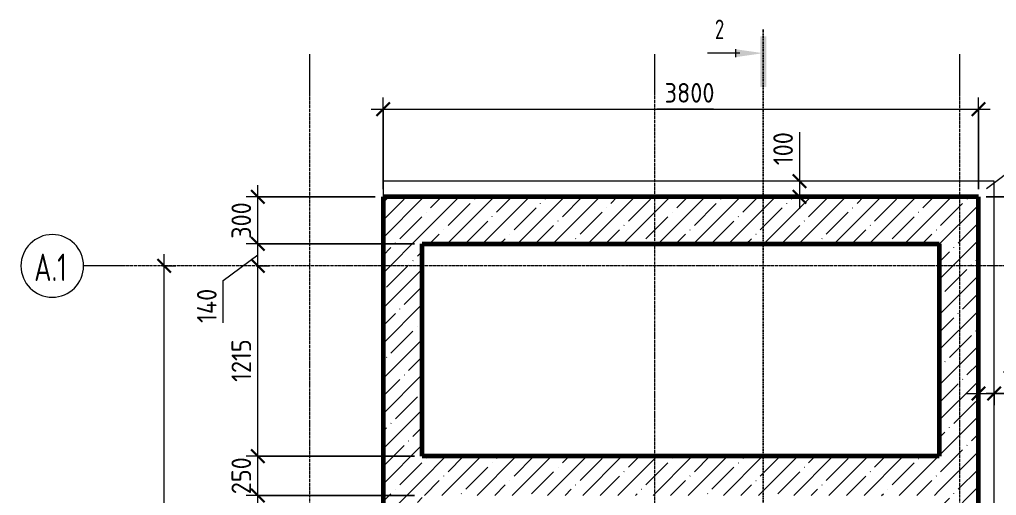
# Model space of a CAD drawing. Header units: millimetres. Extents: x 55945 to 93007, y -3829 to 32717.
# Drawn here: x 55945 to 62180, y 29680 to 32717 of the extents above; entities that cross this region are included whole.
import ezdxf

# ---------------------------------------------------------------- set-up
doc = ezdxf.new("R2010")
doc.units = ezdxf.units.MM
doc.linetypes.add('02 Штрихпунктирная _20 мм_', pattern=[25, 20, -2.5, 0, -2.5])
doc.linetypes.add('04 Пунктир 10мм', pattern=[10, 0, -10])
for name, color, linetype, lineweight in [('AA_Dim', 7, 'Continuous', 9), ('AA_Dim-50', 7, 'Continuous', 9), ('AA_Razrez', 7, 'Continuous', 9), ('AA_Vinoska', 7, 'Continuous', 9), ('AF_Pokritie', 7, 'Continuous', 9), ('AF_Stena', 7, 'Continuous', 60), ('AF_Stena_Опалубка', 253, 'Continuous', 20), ('KR_Fundament', 7, 'Continuous', 20), ('Оси', 7, 'Continuous', 9)]:
    doc.layers.add(name, color=color, linetype=linetype, lineweight=lineweight)
doc.styles.add('ISOCPEUR', font='isocpeur.TTF', dxfattribs={"width": 0.7, "height": 175})
doc.styles.add('ISOCPEUR_1', font='isocpeur.TTF', dxfattribs={"width": 0.7, "height": 125})
doc.styles.add('ISOCPEUR_2', font='isocpeur.TTF', dxfattribs={"width": 0.9, "height": 125})
doc.dimstyles.new('00_Точн_3_знака__прозр_', dxfattribs={"dimscale": 304.8, "dimtxt": 125.344371, "dimasz": 0.278871, "dimexe": 0.246063, "dimexo": 0.164042, "dimgap": 0.016404, "dimtad": 1, "dimdec": 3, "dimrnd": 0.001, "dimdsep": 46, "dimtxsty": 'ISOCPEUR_2', "dimblk1": 'OBLIQUE', "dimblk2": 'OBLIQUE', "dimsah": 1, "dimcen": 0.09, "dimdle": 0.246063, "dimazin": 0, "dimtfac": 1, "dimtdec": 4, "dimtix": 1, "dimtmove": 0, "dimatfit": 3, "dimfxl": 1, "dimtvp": 1, "dimtolj": 1, "dimtzin": 0, "dimlwd": 18, "dimlwe": 18, "dimarcsym": 2})
doc.dimstyles.new('00_Точн_3_знака__прозр__1', dxfattribs={"dimscale": 304.8, "dimtxt": 125.344371, "dimasz": 0.278871, "dimexe": 0.246063, "dimexo": 0.164042, "dimgap": 0.016404, "dimtad": 1, "dimdec": 3, "dimrnd": 0.001, "dimdsep": 46, "dimtxsty": 'ISOCPEUR_2', "dimblk1": 'OBLIQUE', "dimblk2": 'OBLIQUE', "dimsah": 1, "dimcen": 0.09, "dimdle": 0.246063, "dimazin": 0, "dimtfac": 1, "dimtdec": 4, "dimtix": 1, "dimtmove": 1, "dimatfit": 3, "dimfxl": 1, "dimtvp": 1, "dimtolj": 1, "dimtzin": 0, "dimlwd": 18, "dimlwe": 18, "dimarcsym": 2})
pattern_1 = [(45, (0, 0), (-112.2532, 112.2532), []), (45, (112.25, 0), (-112.2532, 112.2532), [198.438, -39.688, 1.676, -38.011])]

# ---------------------------------------------------------------- blocks, each defined once
blk = doc.blocks.new('Ось сетки - d_4мм-2765513-Схема расположения фундаментной плиты и вертикальных конструкций на отм_-0_890 входной группы в осях 18-20_Н-А_1')
at = {"layer": 'Оси'}
for start, end in [(360, 180), (360, 180), (180, 360), (180, 360)]:
    blk.add_arc((0, 0), 4, start, end, dxfattribs=at)
blk = doc.blocks.new('Разрез - Номер узла_ спереди-394134-Схема расположения фундаментной плиты и вертикальных конструкций на отм_-0_890 входной группы в осях 18-20_Н-А_1')
at = {"layer": 'AA_Razrez'}
for points in [[(7.33, 0.4), (7.33, -0.39), (0.87, -0.39), (0.87, 0.4)], [(3.5, -3.53), (2.5, -3.53), (3, 0)]]:
    blk.add_hatch(color=256, dxfattribs=at).paths.add_polyline_path(points)
for p, q in [((2.5, -3.53), (3.5, -3.53)), ((3, -3), (3, -7.1))]:
    blk.add_line(p, q, dxfattribs=at)
blk = doc.blocks.new('DIMBLOCK8-Схема расположения фундаментной плиты и вертикальных конструкций на отм_-0_890 входной группы в осях 18-20_Н-А_1')
at = {"layer": 'AA_Dim-50', "lineweight": 30}
for p, q in [((57465.6, 29680), (57423.1, 29722.5)), ((57465.6, 29680), (57508.1, 29637.5)), ((57465.6, 27650), (57423.1, 27692.5)), ((57465.6, 27650), (57508.1, 27607.5))]:
    blk.add_line(p, q, dxfattribs=at)
at = {"layer": 'AA_Dim-50', "lineweight": 18}
for p, q in [((58465.1, 29680), (57390.6, 29680)), ((57465.6, 27650), (57465.6, 29680)), ((57465.6, 29680), (58465.1, 29680)), ((58215.1, 27650), (57390.6, 27650)), ((57465.6, 27650), (58215.1, 27650))]:
    blk.add_line(p, q, dxfattribs=at)
at = {"layer": 'AA_Dim-50', "color": 0, "lineweight": 18, "insert": (57297.8, 28508.9), "char_height": 125, "width": 374.614, "attachment_point": 1, "rotation": 90, "line_spacing_factor": 1.135194, "style": 'ISOCPEUR_2'}
blk.add_mtext('2030', dxfattribs=at)
blk = doc.blocks.new('_Oblique')
at = {"color": 0, "linetype": 'ByBlock', "lineweight": -2}
blk.add_line((-0.5, -0.5), (0.5, 0.5), dxfattribs=at)
blk = doc.blocks.new('DIMBLOCK9-Схема расположения фундаментной плиты и вертикальных конструкций на отм_-0_890 входной группы в осях 18-20_Н-А_1')
at = {"layer": 'AA_Dim-50', "lineweight": 30}
for p, q in [((57465.6, 29930), (57423.1, 29972.5)), ((57465.6, 29930), (57508.1, 29887.5)), ((57465.6, 29680), (57423.1, 29722.5)), ((57465.6, 29680), (57508.1, 29637.5))]:
    blk.add_line(p, q, dxfattribs=at)
at = {"layer": 'AA_Dim-50', "lineweight": 18}
for p, q in [((58465.1, 29930), (57390.6, 29930)), ((57465.6, 29680), (57465.6, 29930)), ((57465.6, 29930), (58465.1, 29930)), ((58465.1, 29680), (57390.6, 29680)), ((57465.6, 29680), (58465.1, 29680))]:
    blk.add_line(p, q, dxfattribs=at)
at = {"layer": 'AA_Dim-50', "color": 0, "lineweight": 18, "insert": (57297.8, 29687.9), "char_height": 125, "width": 280.961, "attachment_point": 1, "rotation": 90, "line_spacing_factor": 1.135194, "style": 'ISOCPEUR_2'}
blk.add_mtext('250', dxfattribs=at)
blk = doc.blocks.new('DIMBLOCK10-Схема расположения фундаментной плиты и вертикальных конструкций на отм_-0_890 входной группы в осях 18-20_Н-А_1')
at = {"layer": 'AA_Dim-50', "lineweight": 30}
for p, q in [((57465.6, 31145), (57423.1, 31187.5)), ((57465.6, 31145), (57508.1, 31102.5)), ((57465.6, 29930), (57423.1, 29972.5)), ((57465.6, 29930), (57508.1, 29887.5))]:
    blk.add_line(p, q, dxfattribs=at)
at = {"layer": 'AA_Dim-50', "lineweight": 18}
for p, q in [((57455.5, 31145), (57540.6, 31145)), ((57465.6, 31145), (57455.5, 31145)), ((57465.6, 29930), (57465.6, 31145)), ((58465.1, 29930), (57390.6, 29930)), ((57465.6, 29930), (58465.1, 29930))]:
    blk.add_line(p, q, dxfattribs=at)
at = {"layer": 'AA_Dim-50', "color": 0, "lineweight": 18, "insert": (57297.8, 30405.1), "char_height": 125, "width": 317.854, "attachment_point": 1, "rotation": 90, "line_spacing_factor": 1.135194, "style": 'ISOCPEUR_2'}
blk.add_mtext('1215', dxfattribs=at)
blk = doc.blocks.new('DIMBLOCK11-Схема расположения фундаментной плиты и вертикальных конструкций на отм_-0_890 входной группы в осях 18-20_Н-А_1')
at = {"layer": 'AA_Dim-50', "lineweight": 30}
for p, q in [((57465.6, 31285), (57423.1, 31327.5)), ((57465.6, 31285), (57508.1, 31242.5)), ((57465.6, 31145), (57423.1, 31187.5)), ((57465.6, 31145), (57508.1, 31102.5))]:
    blk.add_line(p, q, dxfattribs=at)
at = {"layer": 'AA_Dim-50', "lineweight": 18}
for p, q in [((58465.1, 31285), (57390.6, 31285)), ((57465.6, 31145), (57465.6, 31285)), ((57465.6, 31285), (58465.1, 31285)), ((57245.6, 31051.2), (57465.6, 31215)), ((57455.5, 31145), (57540.6, 31145)), ((57465.6, 31145), (57455.5, 31145)), ((57245.6, 30781.2), (57245.6, 31051.2))]:
    blk.add_line(p, q, dxfattribs=at)
at = {"layer": 'AA_Dim-50', "color": 0, "lineweight": 18, "insert": (57077.8, 30781.2), "char_height": 125, "width": 263.933, "attachment_point": 1, "rotation": 90, "line_spacing_factor": 1.135194, "style": 'ISOCPEUR_2'}
blk.add_mtext('140', dxfattribs=at)
blk = doc.blocks.new('DIMBLOCK12-Схема расположения фундаментной плиты и вертикальных конструкций на отм_-0_890 входной группы в осях 18-20_Н-А_1')
at = {"layer": 'AA_Dim-50', "lineweight": 30}
for p, q in [((57465.6, 31585), (57423.1, 31627.5)), ((57465.6, 31585), (57508.1, 31542.5)), ((57465.6, 31285), (57423.1, 31327.5)), ((57465.6, 31285), (57508.1, 31242.5))]:
    blk.add_line(p, q, dxfattribs=at)
at = {"layer": 'AA_Dim-50', "lineweight": 18}
for p, q in [((57465.6, 31285), (57465.6, 31660)), ((58215.1, 31585), (57390.6, 31585)), ((57465.6, 31585), (58215.1, 31585)), ((58465.1, 31285), (57390.6, 31285)), ((57465.6, 31285), (58465.1, 31285))]:
    blk.add_line(p, q, dxfattribs=at)
at = {"layer": 'AA_Dim-50', "color": 0, "lineweight": 18, "insert": (57297.8, 31317.9), "char_height": 125, "width": 280.961, "attachment_point": 1, "rotation": 90, "line_spacing_factor": 1.135194, "style": 'ISOCPEUR_2'}
blk.add_mtext('300', dxfattribs=at)
blk = doc.blocks.new('DIMBLOCK13-Схема расположения фундаментной плиты и вертикальных конструкций на отм_-0_890 входной группы в осях 18-20_Н-А_1')
at = {"layer": 'AA_Dim-50', "lineweight": 18}
for p, q in [((58265.1, 31635), (58265.1, 32219.5)), ((62065.1, 31635), (62065.1, 32219.5)), ((58190.1, 32144.5), (62140.1, 32144.5)), ((58265.1, 32144.5), (58265.1, 31635)), ((60012.2, 32144.5), (60165.1, 32144.5)), ((60374.4, 32144.5), (60012.2, 32144.5)), ((62065.1, 32144.5), (62065.1, 31635))]:
    blk.add_line(p, q, dxfattribs=at)
at = {"layer": 'AA_Dim-50', "lineweight": 30}
for p, q in [((58265.1, 32144.5), (58307.6, 32187)), ((62065.1, 32144.5), (62107.6, 32187)), ((58265.1, 32144.5), (58222.6, 32102)), ((62065.1, 32144.5), (62022.6, 32102))]:
    blk.add_line(p, q, dxfattribs=at)
at = {"layer": 'AA_Dim-50', "color": 0, "lineweight": 18, "insert": (60062.2, 32312.3), "char_height": 125, "width": 374.614, "attachment_point": 1, "line_spacing_factor": 1.135194, "style": 'ISOCPEUR_2'}
blk.add_mtext('3800', dxfattribs=at)
blk = doc.blocks.new('DIMBLOCK14-Схема расположения фундаментной плиты и вертикальных конструкций на отм_-0_890 входной группы в осях 18-20_Н-А_1')
at = {"layer": 'AA_Dim-50', "lineweight": 30}
for p, q in [((62931.5, 31585), (62889, 31627.5)), ((62931.5, 31585), (62974, 31542.5)), ((62931.5, 27650), (62889, 27692.5)), ((62931.5, 27650), (62974, 27607.5))]:
    blk.add_line(p, q, dxfattribs=at)
at = {"layer": 'AA_Dim-50', "lineweight": 18}
for p, q in [((62931.5, 31660), (62931.5, 27575)), ((62115.1, 31585), (63006.5, 31585)), ((62931.5, 31585), (62115.1, 31585)), ((62572.2, 27650), (63006.5, 27650)), ((62931.5, 27650), (62572.2, 27650))]:
    blk.add_line(p, q, dxfattribs=at)
at = {"layer": 'AA_Dim-50', "color": 0, "lineweight": 18, "insert": (62763.7, 29461.4), "char_height": 125, "width": 374.614, "attachment_point": 1, "rotation": 90, "line_spacing_factor": 1.135194, "style": 'ISOCPEUR_2'}
blk.add_mtext('3935', dxfattribs=at)
blk = doc.blocks.new('DIMBLOCK17-Схема расположения фундаментной плиты и вертикальных конструкций на отм_-0_890 входной группы в осях 18-20_Н-А_1')
at = {"layer": 'AA_Dim-50', "lineweight": 30}
for p, q in [((56868.2, 31145), (56825.7, 31187.5)), ((56868.2, 31145), (56910.7, 31102.5)), ((56868.2, 27480), (56825.7, 27522.5)), ((56868.2, 27480), (56910.7, 27437.5))]:
    blk.add_line(p, q, dxfattribs=at)
at = {"layer": 'AA_Dim-50', "lineweight": 18}
for p, q in [((56868.2, 27405), (56868.2, 31220)), ((56858.1, 31145), (56943.2, 31145)), ((56868.2, 31145), (56858.1, 31145)), ((56858.1, 27480), (56943.2, 27480)), ((56868.2, 27480), (56858.1, 27480))]:
    blk.add_line(p, q, dxfattribs=at)
at = {"layer": 'AA_Dim-50', "color": 0, "lineweight": 18, "insert": (56700.4, 29156.4), "char_height": 125, "width": 374.614, "attachment_point": 1, "rotation": 90, "line_spacing_factor": 1.135194, "style": 'ISOCPEUR_2'}
blk.add_mtext('3665', dxfattribs=at)
blk = doc.blocks.new('DIMBLOCK18-Схема расположения фундаментной плиты и вертикальных конструкций на отм_-0_890 входной группы в осях 18-20_Н-А_1')
at = {"layer": 'AA_Dim-50', "lineweight": 30}
for p, q in [((62065.1, 30330.7), (62107.6, 30373.2)), ((62165.1, 30330.7), (62207.6, 30373.2)), ((62065.1, 30330.7), (62022.6, 30288.2)), ((62165.1, 30330.7), (62122.6, 30288.2))]:
    blk.add_line(p, q, dxfattribs=at)
at = {"layer": 'AA_Dim-50', "lineweight": 18}
for p, q in [((61990.1, 30330.7), (62240.1, 30330.7)), ((62065.1, 30340.9), (62065.1, 30255.7)), ((62065.1, 30330.7), (62065.1, 30340.9)), ((62169.1, 30330.7), (62115.1, 30330.7)), ((62165.1, 30340.9), (62165.1, 30255.7)), ((62165.1, 30330.7), (62165.1, 30340.9)), ((62429.6, 30330.7), (62169.1, 30330.7))]:
    blk.add_line(p, q, dxfattribs=at)
at = {"layer": 'AA_Dim-50', "color": 0, "lineweight": 18, "insert": (62219.1, 30498.6), "char_height": 125, "width": 252.581, "attachment_point": 1, "line_spacing_factor": 1.135194, "style": 'ISOCPEUR_2'}
blk.add_mtext('100', dxfattribs=at)
blk = doc.blocks.new('DIMBLOCK19-Схема расположения фундаментной плиты и вертикальных конструкций на отм_-0_890 входной группы в осях 18-20_Н-А_1')
at = {"layer": 'AA_Dim-50', "lineweight": 18}
for p, q in [((60923.9, 31998.7), (60923.9, 31738.2)), ((60923.9, 31760), (60923.9, 31510)), ((60934, 31685), (60848.9, 31685)), ((60923.9, 31738.2), (60923.9, 31635)), ((60923.9, 31685), (60934, 31685)), ((60934, 31585), (60848.9, 31585)), ((60923.9, 31585), (60934, 31585))]:
    blk.add_line(p, q, dxfattribs=at)
at = {"layer": 'AA_Dim-50', "lineweight": 30}
for p, q in [((60923.9, 31685), (60881.4, 31727.5)), ((60923.9, 31685), (60966.4, 31642.5)), ((60923.9, 31585), (60881.4, 31627.5)), ((60923.9, 31585), (60966.4, 31542.5))]:
    blk.add_line(p, q, dxfattribs=at)
at = {"layer": 'AA_Dim-50', "color": 0, "lineweight": 18, "insert": (60756.1, 31788.2), "char_height": 125, "width": 252.581, "attachment_point": 1, "rotation": 90, "line_spacing_factor": 1.135194, "style": 'ISOCPEUR_2'}
blk.add_mtext('100', dxfattribs=at)

msp = doc.modelspace()

# ---------------------------------------------------------------- hatches: boundary and pattern name
at = {"layer": 'AF_Stena', "lineweight": 9}
h = msp.add_hatch(dxfattribs=at)
h.set_pattern_fill('FP_1', color=256, style=0, pattern_type=2)
h.set_pattern_definition(pattern_1)
h.paths.add_polyline_path([(58265.0616, 27650), (58515.0616, 27650), (58515.0616, 31585), (58265.0616, 31585)])
h = msp.add_hatch(dxfattribs=at)
h.set_pattern_fill('FP_1', color=256, style=0, pattern_type=2)
h.set_pattern_definition(pattern_1)
h.paths.add_polyline_path([(61815.0616, 31285), (62065.0616, 31285), (62065.0616, 31585), (58515.0616, 31585), (58515.0616, 31285)])
h = msp.add_hatch(dxfattribs=at)
h.set_pattern_fill('FP_1', color=256, style=0, pattern_type=2)
h.set_pattern_definition(pattern_1)
h.paths.add_polyline_path([(61815.0616, 27650), (62065.0616, 27650), (62065.0616, 31285), (61815.0616, 31285), (61815.0616, 29680)])
h = msp.add_hatch(dxfattribs=at)
h.set_pattern_fill('FP_1', color=256, style=0, pattern_type=2)
h.set_pattern_definition(pattern_1)
h.paths.add_polyline_path([(61815.0616, 29680), (61815.0616, 29930), (58515.0616, 29930), (58515.0616, 29680)])

# ---------------------------------------------------------------- linework, layer by layer
at = {"layer": 'AA_Razrez', "linetype": '04 Пунктир 10мм'}
msp.add_line((60692.1172, 32652.769), (60692.1172, 25860.3686), dxfattribs=at)
at = {"layer": 'AA_Vinoska'}
msp.add_line((62115.959, 31638.7512), (62566.0137, 31977.3298), dxfattribs=at)
at = {"layer": 'AF_Pokritie'}
for p, q in [((58265.0616, 31685), (58265.0616, 27650)), ((62165.0616, 31685), (58265.0616, 31685)), ((62165.0616, 31685), (58265.0616, 31685)), ((58265.0616, 31685), (58265.0616, 27650)), ((62165.0616, 29140), (62165.0616, 31685)), ((62165.0616, 29140), (62165.0616, 31685))]:
    msp.add_line(p, q, dxfattribs=at)
at = {"layer": 'AF_Stena_Опалубка', "lineweight": 60}
for p, q in [((58515.0616, 31585), (58265.0616, 31585)), ((58265.0616, 31585), (58265.0616, 27650)), ((62065.0616, 31585), (58515.0616, 31585)), ((62065.0616, 31285), (62065.0616, 31585)), ((58515.0616, 29930), (58515.0616, 31285)), ((58515.0616, 31285), (61815.0616, 31285)), ((61815.0616, 31285), (61815.0616, 29930)), ((62065.0616, 27650), (62065.0616, 31285)), ((61815.0616, 29930), (58515.0616, 29930))]:
    msp.add_line(p, q, dxfattribs=at)
at = {"layer": 'AF_Stena_Опалубка'}
for p, q in [((58515.0616, 31585), (58265.0616, 31585)), ((58265.0616, 31585), (58265.0616, 27650)), ((62065.0616, 31585), (58515.0616, 31585)), ((62065.0616, 31585), (62065.0616, 31285)), ((58515.0616, 29930), (58515.0616, 31285)), ((58515.0616, 31285), (61815.0616, 31285)), ((61815.0616, 31285), (61815.0616, 29930)), ((62065.0616, 27650), (62065.0616, 31285)), ((61815.0616, 29930), (58515.0616, 29930))]:
    msp.add_line(p, q, dxfattribs=at)
at = {"layer": 'KR_Fundament'}
for p, q in [((58265.0616, 27650), (58265.0616, 31585)), ((58265.0616, 31585), (62065.0616, 31585)), ((62065.0616, 31585), (58265.0616, 31585)), ((58265.0616, 31585), (58265.0616, 27650)), ((62065.0616, 31585), (62065.0616, 29140)), ((62065.0616, 27650), (62065.0616, 31585))]:
    msp.add_line(p, q, dxfattribs=at)
at = {"layer": 'Оси'}
for p, q in [((57795.0616, 32496.2062), (57795.0616, 32246.2062)), ((60000.0616, 32246.2062), (60000.0616, 32496.2062)), ((61945.0616, 32496.2062), (61945.0616, 32246.2062)), ((56603.901, 31145), (56353.901, 31145))]:
    msp.add_line(p, q, dxfattribs=at)
at = {"layer": 'Оси', "linetype": '02 Штрихпунктирная _20 мм_'}
for p, q in [((57795.0616, 32246.2062), (57795.0616, 26334.9765)), ((60000.0616, 26334.9765), (60000.0616, 32246.2062)), ((61945.0616, 32246.2062), (61945.0616, 26334.9765)), ((62818.5841, 31145), (56603.901, 31145))]:
    msp.add_line(p, q, dxfattribs=at)

# ---------------------------------------------------------------- block references
at = {"layer": 'AA_Razrez', "xscale": 49.99999999999998, "yscale": 49.99999999999998, "zscale": 49.99999999999998, "rotation": 269.9999999999996}
msp.add_blockref('Разрез - Номер узла_ спереди-394134-Схема расположения фундаментной плиты и вертикальных конструкций на отм_-0_890 входной группы в осях 18-20_Н-А_1', (60692.1172, 32652.769), dxfattribs=at)
at = {"layer": 'Оси', "xscale": 49.99999999999998, "yscale": 49.99999999999998, "zscale": 49.99999999999998, "rotation": 89.99999999999982}
msp.add_blockref('Ось сетки - d_4мм-2765513-Схема расположения фундаментной плиты и вертикальных конструкций на отм_-0_890 входной группы в осях 18-20_Н-А_1', (56153.901, 31145), dxfattribs=at)

# ---------------------------------------------------------------- texts
at = {"layer": 'AA_Razrez', "insert": (60383.0736, 32717.4996), "char_height": 125, "width": 75.759469, "attachment_point": 1, "style": 'ISOCPEUR_1'}
msp.add_mtext('\\fISOCPEUR|b0|i0|c204|p34|;\\W.7;2', dxfattribs=at)
at = {"layer": 'Оси', "char_height": 175, "attachment_point": 1, "style": 'ISOCPEUR'}
for s, insert, width in [('\\fISOCPEUR|b0|i0|c204|p34|;\\W.7;А', (56038.5124, 31223.5763), 134.6835), ('.1', (56149.6374, 31223.5763), 120.653969)]:
    msp.add_mtext(s, dxfattribs=dict(at, insert=insert, width=width))

# ---------------------------------------------------------------- dimensions: what is measured, and where the dimension line sits
at = {"layer": 'AA_Dim', "lineweight": 18}
for base, p1, p2, override, picture, middle in [((62065.0616, 32144.4674), (58265.0616, 31585), (62065.0616, 31585), {"dimpost": '<>', "dimfxl": 3800}, 'DIMBLOCK13-Схема расположения фундаментной плиты и вертикальных конструкций на отм_-0_890 входной группы в осях 18-20_Н-А_1', (60249.5122, 32228.9739)), ((62165.0616, 30330.7465), (62065.0616, 30390.8506), (62165.0616, 30390.8506), {"dimpost": '<>', "dimfxl": 100}, 'DIMBLOCK18-Схема расположения фундаментной плиты и вертикальных конструкций на отм_-0_890 входной группы в осях 18-20_Н-А_1', (62345.3785, 30415.253))]:
    dim = msp.add_linear_dim(base=base, p1=p1, p2=p2, dimstyle='00_Точн_3_знака__прозр__1', override=override, dxfattribs=at)
    dim.commit()
    dim.dimension.update_dxf_attribs({"geometry": picture, "text_midpoint": middle, "dimtype": 160})
for base, p1, p2, override, picture, middle in [((60923.9219, 31585), (60984.026, 31685), (60984.026, 31585), {"dimpost": '<>', "dimfxl": 100}, 'DIMBLOCK19-Схема расположения фундаментной плиты и вертикальных конструкций на отм_-0_890 входной группы в осях 18-20_Н-А_1', (60839.4154, 31914.5107)), ((57465.5991, 31285), (57405.495, 31145), (58515.0616, 31285), {"dimpost": '<>', "dimfxl": 1118.363966}, 'DIMBLOCK11-Схема расположения фундаментной плиты и вертикальных конструкций на отм_-0_890 входной группы в осях 18-20_Н-А_1', (57161.1185, 30913.1832))]:
    dim = msp.add_linear_dim(base=base, p1=p1, p2=p2, angle=90, dimstyle='00_Точн_3_знака__прозр__1', override=override, dxfattribs=at)
    dim.commit()
    dim.dimension.update_dxf_attribs({"geometry": picture, "text_midpoint": middle, "dimtype": 160, "text_rotation": 90})
for base, p1, p2, override, picture, middle in [((57465.5991, 31585), (58515.0616, 31285), (58265.0616, 31585), {"dimpost": '<>', "dimfxl": 390.512484}, 'DIMBLOCK12-Схема расположения фундаментной плиты и вертикальных конструкций на отм_-0_890 входной группы в осях 18-20_Н-А_1', (57398.0991, 31435)), ((62931.5107, 27650), (62065.0616, 31585), (62522.1742, 27650), {"dimpost": '<>', "dimfxl": 3961.461467}, 'DIMBLOCK14-Схема расположения фундаментной плиты и вертикальных конструкций на отм_-0_890 входной группы в осях 18-20_Н-А_1', (62864.0107, 29617.5)), ((56868.2171, 31145), (56808.113, 27480), (56808.113, 31145), {"dimpost": '<>', "dimfxl": 3665}, 'DIMBLOCK17-Схема расположения фундаментной плиты и вертикальных конструкций на отм_-0_890 входной группы в осях 18-20_Н-А_1', (56800.7171, 29312.5)), ((57465.5991, 31145), (58515.0616, 29930), (57405.495, 31145), {"dimpost": '<>', "dimfxl": 1645.406624}, 'DIMBLOCK10-Схема расположения фундаментной плиты и вертикальных конструкций на отм_-0_890 входной группы в осях 18-20_Н-А_1', (57398.0991, 30537.5)), ((57465.5991, 29930), (58515.0616, 29680), (58515.0616, 29930), {"dimpost": '<>', "dimfxl": 250}, 'DIMBLOCK9-Схема расположения фундаментной плиты и вертикальных конструкций на отм_-0_890 входной группы в осях 18-20_Н-А_1', (57398.0991, 29805)), ((57465.5991, 29680), (58265.0616, 27650), (58515.0616, 29680), {"dimpost": '<>', "dimfxl": 2045.336158}, 'DIMBLOCK8-Схема расположения фундаментной плиты и вертикальных конструкций на отм_-0_890 входной группы в осях 18-20_Н-А_1', (57398.0991, 28665))]:
    dim = msp.add_linear_dim(base=base, p1=p1, p2=p2, angle=90, dimstyle='00_Точн_3_знака__прозр_', override=override, dxfattribs=at)
    dim.commit()
    dim.dimension.update_dxf_attribs({"geometry": picture, "text_midpoint": middle})

doc.saveas('drawing.dxf')
